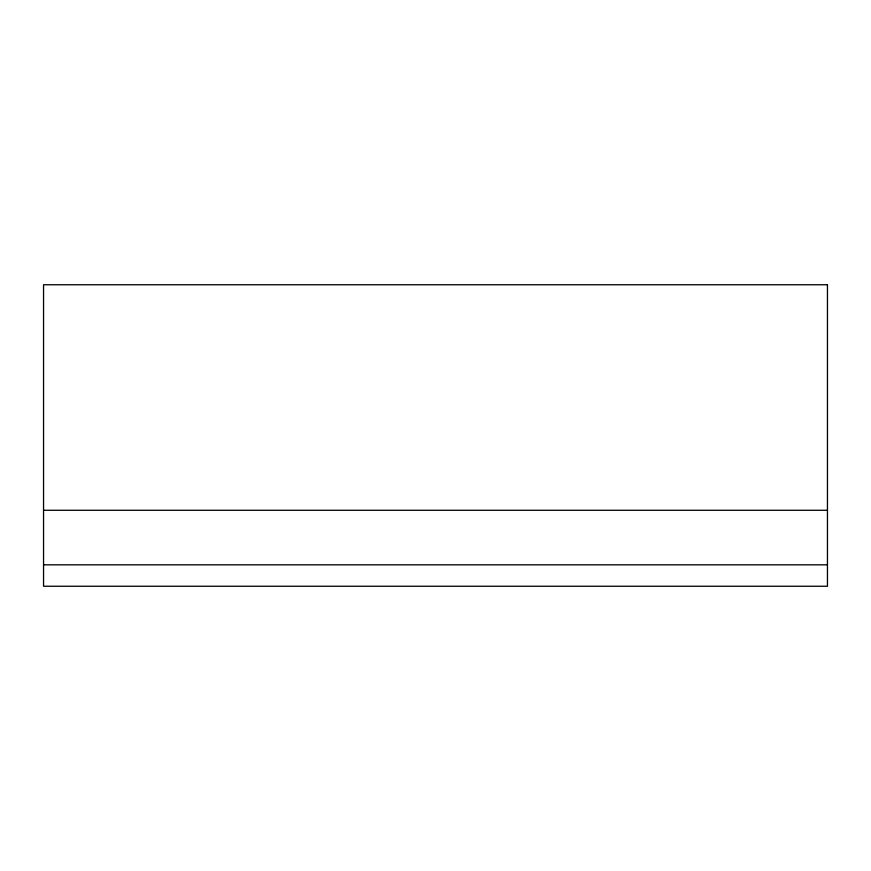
<?xml version="1.0" encoding="UTF-8"?>
<svg xmlns="http://www.w3.org/2000/svg" width="871" height="871" viewBox="0 0 871 871"><rect width="100%" height="100%" fill="white"/><g stroke="black" fill="none" stroke-linecap="round" stroke-linejoin="round"><path stroke-width="1.31" d="M43.55 510.275L827.45 510.275M43.55 564.822L827.45 564.822M827.45 284.752L43.55 284.752L43.55 586.248L827.45 586.248L827.45 284.752"/></g></svg>
